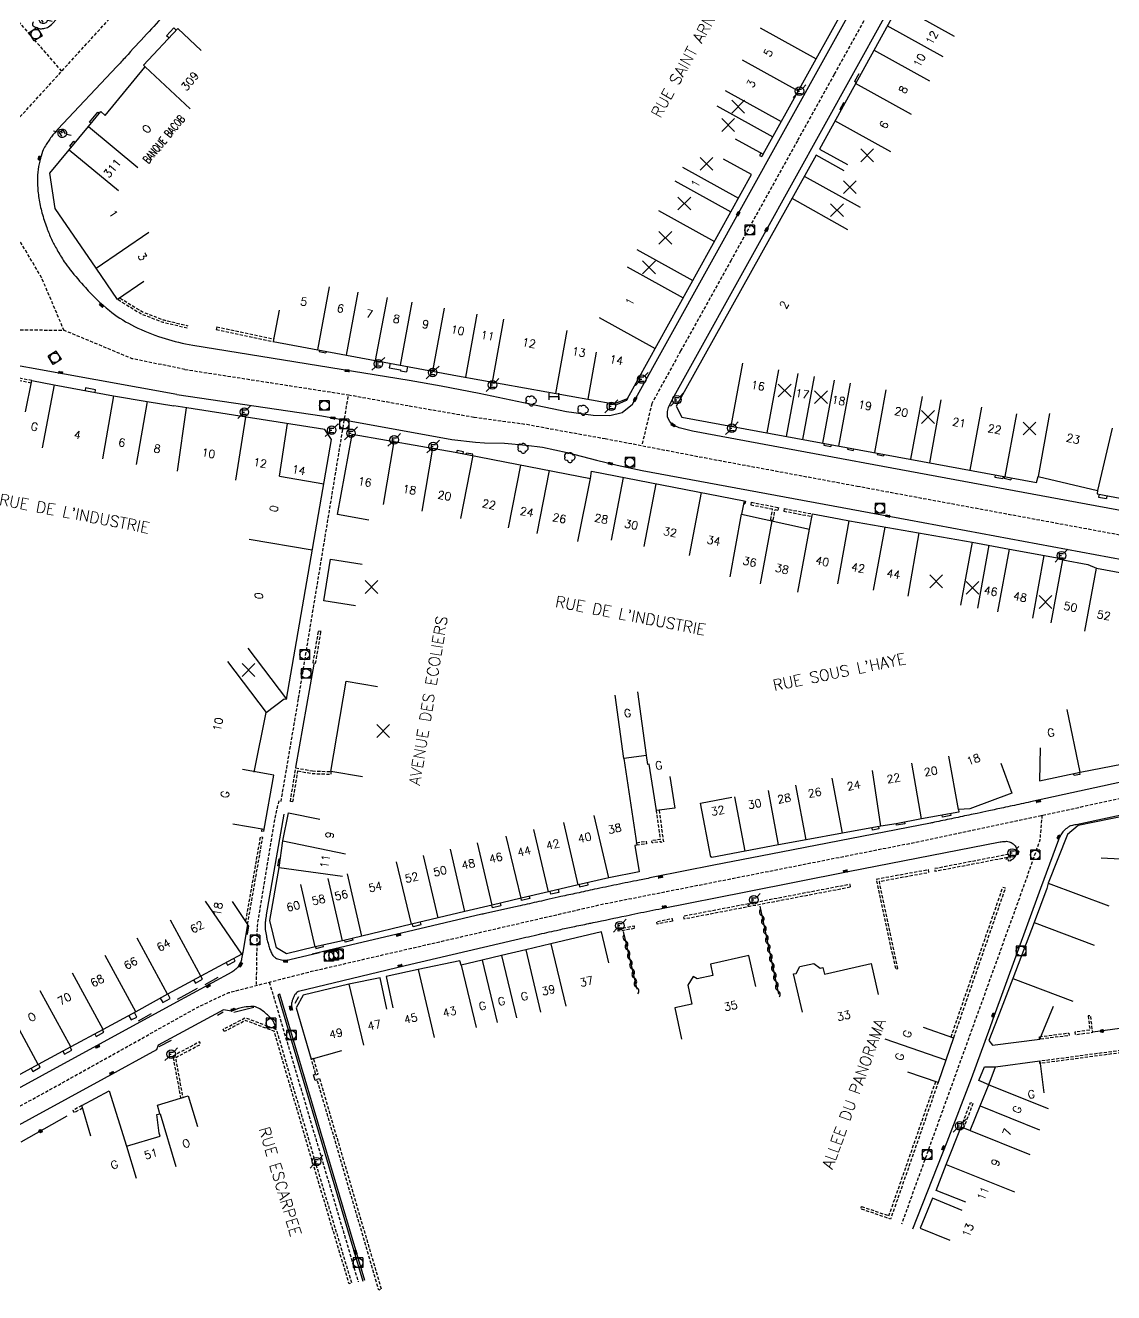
# Model space of a CAD drawing. Header units: millimetres. Extents: x 139000 to 140001, y 128999 to 130000.
# Drawn here: x 139713.3 to 139883.3, y 129508.3 to 129706.3 of the extents above; entities that cross this region are included whole.
import ezdxf
from ezdxf.enums import TextEntityAlignment as Align

# ---------------------------------------------------------------- set-up
doc = ezdxf.new("R2010")
doc.units = ezdxf.units.MM
doc.linetypes.add('DASHED', pattern=[0.75, 0.5, -0.25])
doc.layers.get('0').update_dxf_attribs({"linetype": 'CONTINUOUS'})
for name, color, linetype in [('W0001', 6, 'DASHED'), ('W0008', 7, 'CONTINUOUS'), ('W0100', 7, 'CONTINUOUS'), ('W0105', 7, 'CONTINUOUS'), ('W0112', 1, 'DASHED'), ('W0300', 7, 'CONTINUOUS'), ('W0310', 3, 'CONTINUOUS'), ('W0322', 7, 'CONTINUOUS'), ('W0400', 7, 'CONTINUOUS'), ('W0420', 7, 'CONTINUOUS'), ('W0471', 7, 'CONTINUOUS'), ('W0984', 7, 'CONTINUOUS'), ('W0989', 7, 'CONTINUOUS'), ('W0991', 7, 'CONTINUOUS'), ('W1102', 7, 'CONTINUOUS'), ('W1474', 7, 'CONTINUOUS')]:
    doc.layers.add(name, color=color, linetype=linetype)
doc.styles.get("Standard").update_dxf_attribs({"font": 'romans.shx', "width": 0.85})

# ---------------------------------------------------------------- blocks, each defined once
blk = doc.blocks.new('T400')
for p, q in [((-0.15, 0.3), (0.15, 0.3)), ((-0.15, -0.25), (-0.15, 0.3)), ((-0.15, 0.15), (0.15, 0.15)), ((-0.15, 0), (0.15, 0)), ((0.15, 0.3), (0.15, -0.25)), ((-0.15, -0.15), (0.15, -0.15)), ((-0.15, -0.25), (-0.15, -0.3)), ((-0.15, -0.3), (0.15, -0.3)), ((0.15, -0.3), (0.15, -0.25))]:
    blk.add_line(p, q)
blk = doc.blocks.new('T420')
for p, q in [((0.75, 0.75), (-0.75, 0.75)), ((-0.75, 0.75), (-0.75, -0.75)), ((0.75, 0.75), (0.75, -0.75)), ((0.75, -0.75), (-0.75, -0.75))]:
    blk.add_line(p, q)
blk.add_ellipse((0, 0), major_axis=(-0.53, 0.53), ratio=1, start_param=3.926991, end_param=10.210176)
blk = doc.blocks.new('T471')
for p, q in [((-0.333334, 0.333334), (-0.333334, -0.333334)), ((-0.333334, 0.333334), (0.333334, 0.333334)), ((-0.333334, 0), (0, 0)), ((0.500001, 0.500001), (1.000002, 1.000002)), ((-0.500001, -0.500001), (-1.000002, -1.000002)), ((-0.333334, -0.333334), (0.333334, -0.333334))]:
    blk.add_line(p, q)
blk.add_ellipse((0, 0), major_axis=(0.471405, 0.471405), ratio=1, start_param=5.4977871438, end_param=11.780972451)
blk = doc.blocks.new('t322o')
at = {"color": 0, "linetype": 'Continuous'}
for radius in [0.25, 0.15]:
    blk.add_circle((0, 0), radius, dxfattribs=at)
blk = doc.blocks.new('t310o')
at = {"color": 0, "linetype": 'Continuous'}
for centre, start, end in [((-0.5, 0.38), 216.8699, 323.1304), ((0.5, -0.37), 36.8699, 143.1303)]:
    blk.add_arc(centre, 0.625, start, end, dxfattribs=at)
blk = doc.blocks.new('T300')
for p, q in [((-0.8, 0.51), (-0.86, 0.34)), ((-0.86, 0.34), (-0.86, 0.17)), ((-0.86, 0.17), (-0.74, 0.06)), ((-0.69, 0.63), (-0.8, 0.51)), ((-0.8, -0.06), (-0.74, 0.06)), ((-0.74, 0.06), (-0.69, 0.11)), ((-0.57, 0.69), (-0.69, 0.63)), ((-0.46, 0.69), (-0.57, 0.69)), ((-0.29, 0.63), (-0.46, 0.69)), ((-0.29, 0.63), (-0.17, 0.74)), ((-0.23, 0.57), (-0.29, 0.63)), ((-0.17, 0.74), (-0.06, 0.8)), ((-0.06, 0.8), (0.06, 0.8)), ((0.06, 0.8), (0.23, 0.74)), ((0.23, 0.74), (0.34, 0.63)), ((0.34, 0.63), (0.4, 0.51)), ((0.46, 0.46), (0.34, 0.46)), ((0.4, 0.51), (0.4, 0.46)), ((0.57, 0.4), (0.46, 0.46)), ((0.57, 0.4), (0.69, 0.29)), ((0.69, 0.29), (0.74, 0.17)), ((0.74, 0.06), (0.69, -0.17)), ((0.74, 0.17), (0.74, 0.06)), ((-0.8, -0.17), (-0.8, -0.06)), ((-0.8, -0.23), (-0.8, -0.17)), ((-0.74, -0.34), (-0.8, -0.23)), ((-0.69, -0.4), (-0.74, -0.34)), ((-0.51, -0.46), (-0.69, -0.4)), ((-0.4, -0.46), (-0.51, -0.46)), ((-0.4, -0.46), (-0.34, -0.46)), ((-0.34, -0.46), (-0.34, -0.4)), ((-0.34, -0.51), (-0.34, -0.46)), ((-0.29, -0.63), (-0.34, -0.51)), ((-0.17, -0.74), (-0.29, -0.63)), ((-0.06, -0.8), (-0.17, -0.74)), ((0.06, -0.8), (-0.06, -0.8)), ((0.17, -0.74), (0.06, -0.8)), ((0.23, -0.69), (0.17, -0.74)), ((0.29, -0.46), (0.23, -0.46)), ((0.29, -0.63), (0.23, -0.69)), ((0.46, -0.4), (0.29, -0.46)), ((0.34, -0.51), (0.29, -0.63)), ((0.34, -0.51), (0.34, -0.46)), ((0.57, -0.34), (0.46, -0.4)), ((0.63, -0.29), (0.57, -0.34)), ((0.69, -0.17), (0.63, -0.29))]:
    blk.add_line(p, q)
blk = doc.blocks.new('T1474')
at = {"color": 0, "linetype": 'Continuous', "flags": 128}
for points in [[(-0.75, -0.5), (-0.75, 0.5)], [(-0.75, 0), (0.75, 0)], [(0.75, 0), (0.75, -0.5), (0.75, 0.5)]]:
    blk.add_lwpolyline(points, dxfattribs=at)
blk = doc.blocks.new('t991o')
at = {"color": 0, "linetype": 'Continuous'}
for p, q in [((-1, 1), (1, -1)), ((-1, -1), (1, 1))]:
    blk.add_line(p, q, dxfattribs=at)

msp = doc.modelspace()

# ---------------------------------------------------------------- linework, layer by layer
at = {"layer": 'W0001', "flags": 128}
for points in [[(139719.02, 129699.11), (139712.2, 129706.95), (139700.48, 129721.68), (139683.46, 129742.95), (139672.68, 129756.19), (139663.16, 129768), (139653.34, 129780.02), (139649.39, 129783.97), (139645.67, 129788.93), (139626.26, 129813.37), (139609.37, 129834.54), (139586.33, 129863.73), (139560.42, 129896.26), (139542.82, 129918.2), (139536.55, 129924.12), (139532.57, 129927.69), (139526.74, 129931.95), (139501.96, 129947.25), (139489.61, 129955), (139483.12, 129959.08), (139478.47, 129961.81), (139474.47, 129963.6), (139466.39, 129967.49), (139461.26, 129969.94), (139457.44, 129971.02), (139450.77, 129971.92), (139444.99, 129971.8), (139439.31, 129969.28), (139433.36, 129964.14), (139425.95, 129957.79), (139417.94, 129951.12)], [(139641.95, 129624.74), (139692.17, 129670.22), (139711.09, 129690.4), (139731.43, 129712.74)], [(139683.52, 129662.3), (139707.91, 129658.78), (139719.36, 129658.62), (139715.86, 129666.88), (139710.46, 129675.94), (139703.58, 129682.39)], [(139738.25, 129652.51), (139730.02, 129654.17), (139719.36, 129658.62)], [(139484.73, 129377.1), (139488.75, 129379.36), (139492.95, 129382.35), (139501.53, 129389.37), (139524.78, 129408.79), (139562.49, 129440.4), (139592.09, 129465.15), (139599.87, 129471.65), (139607.76, 129478.16), (139614.62, 129483.25), (139625.18, 129489.66), (139641.22, 129498.49), (139686.94, 129523.47), (139718.59, 129540.76), (139731.96, 129548.24), (139740.37, 129552.94), (139745.12, 129555.15), (139758.01, 129558.47), (139803.4, 129568.95), (139852.93, 129578.75), (139912.32, 129591.47), (139924.93, 129594.21), (139955.6, 129600.91), (139960.47, 129602.99), (139966.16, 129611.1)], [(139752.9, 129585.1), (139752.19, 129581.83), (139749.52, 129565.57), (139749.38, 129556.25)], [(139872.12, 129582.86), (139871.78, 129578.95), (139869.14, 129571.46), (139850.19, 129518.99)], [(139751.43, 129556.78), (139765.32, 129509.97)]]:
    msp.add_lwpolyline(points, dxfattribs=at)
at = {"layer": 'W0001'}
for points in [[(139925.61, 129826.4), (139919.66, 129822.31), (139917.63, 129820.66), (139913.17, 129818.72), (139910.11, 129814.79), (139903.13, 129813.51), (139868.95, 129751.62), (139863.43, 129741.61), (139848.99, 129715.48), (139839.64, 129698.58), (139833.91, 129688.24), (139823.56, 129669.57), (139815.68, 129655.39), (139811.18, 129647.18), (139809.62, 129640.6)], [(139738.25, 129652.51), (139763.8, 129648.54), (139773.3, 129646.82), (139783.42, 129645.05), (139791.64, 129643.93), (139796.8, 129642.97), (139803.87, 129641.71), (139819.4, 129638.72), (139843.26, 129634.28), (139871.98, 129628.95), (139892.63, 129625.12), (139932.53, 129617.74)], [(139753.27, 129585), (139756.02, 129601.16), (139763.8, 129648.54)]]:
    msp.add_lwpolyline(points, dxfattribs=at)
at = {"layer": 'W0008'}
for points in [[(139739.48, 129656.29), (139773.3, 129650.85), (139778.3, 129649.93), (139784.23, 129648.82), (139792.11, 129647.14), (139797.85, 129645.93), (139802.04, 129645.36), (139804.62, 129645.31), (139806.57, 129645.8), (139808.15, 129647.08), (139831.8, 129689.67), (139862.27, 129744.57), (139862.29, 129744.59), (139862.65, 129746.25), (139862.21, 129747.67), (139861.47, 129748.58), (139857.59, 129750.78), (139856.53, 129751.94), (139856.25, 129752.86), (139856.8, 129754.36), (139875.71, 129788.44), (139895.6, 129824.23)], [(139935.08, 129621.09), (139916.47, 129624.52), (139876.23, 129631.96), (139832.35, 129640.1), (139817.51, 129642.87), (139815.47, 129643.38), (139814.76, 129643.68), (139814.33, 129643.93), (139814.01, 129644.36), (139813.65, 129645.04), (139813.62, 129645.92), (139813.8, 129646.55), (139814.41, 129647.85), (139828.53, 129673.27), (139847.45, 129707.45)], [(139736.98, 129648.59), (139759.64, 129645.25), (139779.97, 129641.58), (139783.64, 129641.15), (139785.04, 129641.06), (139788.15, 129640.97), (139791.58, 129640.68), (139794.1, 129640.35), (139797.95, 129639.55), (139802.56, 129638.35), (139805.76, 129637.55), (139809.68, 129636.74), (139851.32, 129628.99), (139891.62, 129621.51), (139929.98, 129614.4)], [(139758.39, 129606.46), (139755.55, 129590.31)]]:
    msp.add_lwpolyline(points, dxfattribs=at)
at = {"layer": 'W0008', "flags": 128}
for points in [[(139735.59, 129708.5, -0.000016), (139732.65, 129705.3, 0.000116), (139732.24, 129704.86, 0.001827), (139728.96, 129701.27, -0.004558), (139727.63, 129699.83), (139718.41, 129690.02, 0.026653), (139717.41, 129688.83, 0.024833), (139716.47, 129687.45, 0.048762), (139716.03, 129686.56, 0.0302), (139715.57, 129685.02, 0.034946), (139715.29, 129683.34, 0.031726), (139715.23, 129681.47, 0.030064), (139715.44, 129679.25, 0.028879), (139715.93, 129676.98, 0.019286), (139716.67, 129674.66, 0.023602), (139717.43, 129672.83, 0.018671), (139718.29, 129671.18, 0.016116), (139719.41, 129669.34, 0.025799), (139720.35, 129668.05, 0.011361), (139722.71, 129665.28, 0.040646), (139726.45, 129661.72, 0.051103), (139729.89, 129659.47, 0.034652), (139734.12, 129657.66, 0.036447), (139738.34, 129656.52), (139739.48, 129656.29)], [(139714.6, 129706.8, 0.06729), (139714.52, 129706.68, 0.077884), (139714.47, 129706.56, 0.066413), (139714.46, 129706.35, 0.136394), (139714.5, 129706.25, 0.077358), (139714.57, 129706.17, 0.029306), (139714.8, 129706.02, 0.037278), (139715.15, 129705.86, 0.037919), (139715.51, 129705.75, 0.086829), (139715.83, 129705.73, 0.036657), (139716.58, 129705.88, 0.069884), (139716.96, 129706.04), (139717.41, 129706.39), (139719.31, 129708.37, -0.000071), (139721.61, 129710.87, -0.000071), (139723.91, 129713.38, -0.000088), (139726.77, 129716.48, -0.000088)], [(139736.98, 129648.59), (139718.28, 129651.96), (139699.81, 129655.28, 0.010406), (139698.05, 129655.56, 0.00917), (139696.05, 129655.8, 0.028352), (139694.65, 129655.86, 0.015311), (139692.06, 129655.75, 0.015307), (139690.08, 129655.54, 0.017157), (139688.33, 129655.24, 0.022677), (139686.82, 129654.85, 0.022528), (139685.34, 129654.33, 0.02637), (139684.92, 129654.13, 0.004599), (139682.55, 129652.84, 0.04142), (139680.65, 129651.56, 0.02924), (139678.24, 129649.39)], [(139886.85, 129588.53), (139870.34, 129584.94, -0.001793), (139868.87, 129584.62, 0.000955), (139866.1, 129584.03, 0.000888), (139863.81, 129583.54, -0.001125), (139862, 129583.15, -0.000797), (139860.72, 129582.88, -0.000376), (139858.01, 129582.31, -0.000568), (139855.31, 129581.75, -0.002614), (139854.72, 129581.63), (139829.78, 129576.77), (139820.86, 129575.06), (139811.4, 129573.16, 0.000689), (139809.23, 129572.72, 0.000422), (139805.68, 129572, 0.001532), (139802.22, 129571.28, 0.001927), (139799.47, 129570.68, 0.000373), (139796.99, 129570.14, 0.000506), (139795.17, 129569.74, 0.00004), (139793.51, 129569.36, 0.000023), (139790.6, 129568.71, 0.000146), (139784.94, 129567.45, 0.00271), (139784.64, 129567.38), (139771.21, 129564.21), (139758.12, 129561.13)], [(139902.4, 129586.74), (139877.44, 129581.35, 0.058104), (139876.68, 129581.22, 0.088354), (139876.22, 129580.99, 0.028649), (139875.53, 129580.42, 0.064872), (139875.28, 129580.12, 0.018581), (139874.88, 129579.42, 0.03335), (139874.69, 129579.01), (139871.87, 129571.41), (139864.41, 129550.84), (139863.96, 129549.65), (139861.04, 129541.7), (139857.25, 129531.79), (139851.91, 129518.21)], [(139753.73, 129583.01), (139750.97, 129567.31, 0.017496), (139750.83, 129566.33, 0.022004), (139750.78, 129565.54, 0.034652), (139750.81, 129564.98, 0.018488), (139750.98, 129563.94, 0.011884), (139751.11, 129563.34, 0.007601), (139751.36, 129562.4, 0.029176), (139751.6, 129561.72, 0.030302), (139751.9, 129561.09, 0.105777), (139752.28, 129560.66, 0.088385), (139752.9, 129560.35, 0.06359), (139753.8, 129560.21, 0.067054), (139754.66, 129560.3), (139759.3, 129561.42)], [(139812.67, 129568.29), (139825.89, 129570.91), (139841.85, 129574.04), (139865.58, 129578.68, -0.023919), (139865.94, 129578.74, -0.013628), (139866.59, 129578.78, -0.101925), (139867.01, 129578.72, -0.062865), (139867.61, 129578.4, -0.113828), (139868.03, 129577.93, -0.11628), (139868.2, 129577.33, -0.077745), (139868.15, 129576.89, -0.063051), (139867.94, 129576.4, -0.086883), (139867.67, 129576.08, -0.073064), (139867.24, 129575.81)], [(139755.99, 129555.36), (139772.68, 129559.37), (139789.79, 129563.4, -0.002792), (139790.23, 129563.5, 0.000359), (139793.64, 129564.27, 0.000311), (139796.69, 129564.96, -0.000846), (139797.81, 129565.21, -0.005687), (139798.83, 129565.43, 0.002302), (139801.33, 129565.94, 0.000348), (139802.01, 129566.08, -0.000046), (139807.16, 129567.16, -0.001301), (139808.99, 129567.54, -0.000639), (139812.73, 129568.3)], [(139747.31, 129561.45), (139747.11, 129560.4, -0.052732), (139746.92, 129559.79, -0.056544), (139746.63, 129559.27, -0.061502), (139746.2, 129558.8, -0.04988), (139745.56, 129558.36), (139736.37, 129553.35), (139725.04, 129547.14), (139679.69, 129522.38), (139649.61, 129505.96)], [(139756, 129555.38, 0.049821), (139755.52, 129554.92, 0.069136), (139755.26, 129554.51, 0.026225), (139755.06, 129554.02, 0.027144), (139754.92, 129553.52, 0.081398), (139754.89, 129553.05, 0.056748), (139755.04, 129552.38)], [(139752.52, 129549.4, 0.045086), (139752.22, 129550.35, 0.077565), (139751.92, 129550.85, 0.023498), (139751.16, 129551.66, 0.031265), (139750.53, 129552.2, 0.03171), (139749.73, 129552.73, 0.059047), (139749.26, 129552.93, 0.0804), (139748.88, 129552.98, 0.021878), (139747.49, 129552.87, 0.048329), (139746.6, 129552.67), (139745.53, 129552.23), (139744.27, 129552.48), (139734.08, 129546.95), (139733.81, 129546.22), (139725.63, 129541.74), (139680.63, 129517.15), (139649.58, 129500.2)]]:
    msp.add_lwpolyline(points, format="xyb", dxfattribs=at)
for points in [[(139735.76, 129704.29), (139735.4, 129704.63), (139736.52, 129705.87), (139736.91, 129705.51)], [(139723.59, 129690.95), (139723.36, 129691.14), (139724.66, 129692.71), (139724.89, 129692.52)], [(139720.49, 129687.18), (139720.27, 129687.37), (139720.91, 129688.16), (139721.14, 129687.97)], [(139724.21, 129648.92), (139724.29, 129649.32), (139722.75, 129649.62), (139722.67, 129649.2)], [(139877.97, 129589.55), (139878.04, 129589.23), (139877.14, 129589.04), (139877.07, 129589.36)], [(139850.63, 129581.78), (139850.68, 129581.52), (139849.42, 129581.28), (139849.37, 129581.53)], [(139857.83, 129583.11), (139857.89, 129582.8), (139856.59, 129582.57), (139856.53, 129582.88)], [(139846.59, 129581.09), (139846.65, 129580.73), (139845.65, 129580.53), (139845.58, 129580.91)], [(139752.98, 129574.91), (139752.79, 129574.93), (139752.96, 129576.06), (139753.14, 129576.03)], [(139799.81, 129572.01), (139799.89, 129571.66), (139801.25, 129571.98), (139801.17, 129572.32)], [(139792.03, 129570.19), (139792.11, 129569.85), (139790.83, 129569.55), (139790.76, 129569.88)], [(139796.55, 129571.25), (139796.65, 129570.79), (139795.4, 129570.51), (139795.3, 129570.96)], [(139787.49, 129569.1), (139787.59, 129568.7), (139786.28, 129568.41), (139786.19, 129568.8)], [(139775.01, 129566.17), (139775.12, 129565.74), (139773.88, 129565.44), (139773.78, 129565.87)], [(139747.79, 129564.33), (139748.03, 129564.3), (139748.26, 129565.6), (139748.01, 129565.64)], [(139758.66, 129562.29), (139758.71, 129562.04), (139759.88, 129562.33), (139759.83, 129562.56)], [(139764.39, 129563.61), (139764.46, 129563.32), (139763.3, 129563.05), (139763.23, 129563.34)], [(139744.7, 129559.83), (139744.9, 129559.45), (139746.08, 129560.07), (139745.87, 129560.45)], [(139739.62, 129557.12), (139739.89, 129556.63), (139740.99, 129557.22), (139740.72, 129557.71)], [(139734.41, 129554.29), (139734.8, 129553.61), (139735.97, 129554.25), (139735.59, 129554.96)], [(139766.35, 129510.17), (139753.08, 129554.92), (139752.76, 129554.82), (139766.03, 129510.07)], [(139755.45, 129553.52), (139756.04, 129554.53)], [(139729.49, 129551.54), (139729.84, 129550.9), (139730.74, 129551.33), (139730.37, 129552.02)], [(139724.19, 129548.68), (139724.4, 129548.29), (139725.61, 129548.94), (139725.4, 129549.32)], [(139719.18, 129546), (139719.44, 129545.52), (139720.6, 129546.17), (139720.35, 129546.63)], [(139714.23, 129543.31), (139714.5, 129542.83), (139715.65, 129543.49), (139715.4, 129543.95)], [(139758.93, 129541.49), (139758.6, 129541.4), (139758.34, 129542.32), (139758.64, 129542.41)], [(139863.82, 129540.76), (139862.27, 129541.41), (139863.12, 129543.55), (139864.88, 129543.56)]]:
    msp.add_lwpolyline(points, dxfattribs=at)
at = {"layer": 'W0100'}
for points in [[(139919.05, 129804.54), (139914.66, 129806.94), (139876.99, 129738.16), (139869.39, 129742.44), (139867.64, 129741.92), (139837.35, 129686.92), (139841.73, 129684.51)], [(139824.18, 129688.54), (139828.55, 129686.11), (139853.35, 129730.78), (139848.98, 129733.2)], [(139752.96, 129661.78), (139752.05, 129656.87), (139780.85, 129651.5), (139805.25, 129647.13), (139807.4, 129647.98), (139826.77, 129682.94), (139822.4, 129685.36)], [(139841.23, 129683.53), (139836.87, 129685.97), (139815, 129646.77), (139815.87, 129645.03), (139871.24, 129634.85), (139871.51, 129635.76), (139880.78, 129633.59), (139880.74, 129633.09), (139905.24, 129628.44), (139906.17, 129633.35)], [(139760.1, 129643.1), (139760.1, 129643.14), (139738.54, 129646.5), (139736.5, 129646.8)], [(139749.06, 129589.6), (139750.93, 129598.89), (139753.75, 129601.03), (139754.12, 129601.01), (139761.13, 129641.57), (139760.1, 129643.1)], [(139766.99, 129628.93), (139762.08, 129629.83), (139764.36, 129642.32), (139764.39, 129642.37), (139780.45, 129639.59), (139801.58, 129635.44), (139801.77, 129636.6), (139825.61, 129631.97), (139825.21, 129629.91), (139835.79, 129627.56), (139836.27, 129629.93), (139836.26, 129629.93), (139840.45, 129629.14), (139842.04, 129628.84), (139861.23, 129625.52), (139867.07, 129624.45), (139875.39, 129622.93), (139875.36, 129622.78), (139879.28, 129622.01), (139880.62, 129621.43), (139903.7, 129617.16)], [(139764.9, 129615.58), (139759.96, 129616.36), (139760.98, 129622.84), (139765.92, 129622.07)], [(139765.97, 129588.84), (139761.04, 129589.67), (139763.42, 129603.82), (139768.35, 129602.99)]]:
    msp.add_lwpolyline(points, dxfattribs=at)
at = {"layer": 'W0100', "flags": 128}
for points in [[(139731.86, 129666.25), (139727.75, 129663.41), (139724.38, 129668.3), (139718.01, 129677.65), (139717.16, 129683.15), (139720.18, 129686.8), (139723.17, 129690.44), (139725.14, 129692.82), (139725.82, 129692.19), (139731.98, 129699.71), (139732.04, 129699.78), (139731.77, 129700.02), (139737.14, 129705.76), (139740.79, 129702.34)], [(139713.38, 129645.86), (139714.35, 129650.76), (139717.81, 129650.09), (139727.09, 129648.39), (139732.37, 129647.52), (139736.5, 129646.8)], [(139871.83, 129593.37), (139871.73, 129588.25), (139878.11, 129589.58), (139894.49, 129592.78), (139894.9, 129592.86), (139895.05, 129592.08), (139900.67, 129593.22), (139905.23, 129594.17), (139905.04, 129595.06), (139905.41, 129595.14), (139915.11, 129597.27), (139919.67, 129598.36), (139922.98, 129599.08), (139923.05, 129597.5), (139929.57, 129598.89), (139928.52, 129603.78)], [(139813.98, 129588.9), (139814.77, 129583.96), (139811.92, 129583.57), (139810.77, 129590.83), (139810.55, 129590.8), (139810.35, 129592.18), (139806.81, 129591.7), (139808.85, 129578.17), (139808.55, 129578.12), (139809.2, 129574), (139804.45, 129573.08), (139799.68, 129571.98), (139795.03, 129570.9), (139790.76, 129569.88), (139786.22, 129568.8), (139781.99, 129567.82), (139777.82, 129566.84), (139773.66, 129565.84), (139765.91, 129563.96), (139762.85, 129563.25), (139758.61, 129562.28), (139754.12, 129561.19), (139752.56, 129562.16), (139751.53, 129566.42), (139752.95, 129574.71), (139753.53, 129578.86), (139754.43, 129583.23), (139759.33, 129582.22)], [(139745.73, 129581.53), (139750.65, 129580.66), (139752.16, 129589.11), (139747.23, 129589.99)], [(139865.67, 129590.99), (139867.41, 129586.3), (139860.84, 129583.87), (139859.06, 129583.75), (139859.12, 129583.34), (139853.29, 129582.31), (139849.37, 129581.53), (139846.97, 129581.16), (139840.98, 129580.08), (139835.28, 129579), (139830.98, 129578.21), (139820.57, 129576.25), (139820.56, 129576.34), (139820.41, 129576.32), (139818.79, 129584.72), (139823.7, 129585.67)], [(139881.39, 129576.21), (139886.39, 129575.92), (139886.48, 129577.64), (139885.41, 129582.83), (139877.78, 129581.27), (139876.1, 129579.83), (139873.08, 129572.22), (139872.88, 129571.41), (139870.91, 129566.12), (139867.56, 129557.34), (139866.55, 129554.66), (139865.22, 129551.24), (139863.81, 129547.65), (139864.4, 129546.95), (139871.76, 129547.86), (139873.94, 129553.04)], [(139745.62, 129569.36), (139748.04, 129565.81), (139747.31, 129561.45), (139747.14, 129561.13), (139740.76, 129557.73), (139735.53, 129554.92), (139730.58, 129552.13), (139725.49, 129549.37), (139720.41, 129546.66), (139715.35, 129543.92), (139710.3, 129541.17)], [(139804.48, 129559.78), (139803.32, 129564.64), (139795.42, 129562.76), (139791.5, 129561.83), (139787.72, 129560.93), (139784.69, 129560.2), (139781.42, 129559.42), (139781.22, 129560.12), (139774.66, 129558.74), (139769.67, 129557.67), (139770.72, 129552.78)], [(139827.44, 129556.09), (139826.34, 129560.96), (139820.34, 129559.61), (139820.72, 129557.82), (139818.24, 129557.29), (139817.63, 129557.66), (139816.79, 129556.33), (139817.44, 129553.33), (139814.77, 129552.75), (139815.83, 129547.87)], [(139834.7, 129552.1), (139833.32, 129558.06), (139833.71, 129558.13), (139833.71, 129558.13), (139834.31, 129559.22), (139834.31, 129559.22), (139836.49, 129559.69), (139837.5, 129558.98), (139837.5, 129558.98), (139837.88, 129559.09), (139838.13, 129558.02), (139839.3, 129558.29), (139845.43, 129559.71), (139846.56, 129554.84)], [(139769.78, 129552.56), (139768.77, 129557.45), (139763.87, 129556.44), (139756.7, 129554.74), (139755.63, 129552.79), (139757.96, 129544.74), (139762.76, 129546.12)], [(139853.57, 129549.72), (139858.3, 129548.09), (139857.09, 129544.6), (139855.9, 129541.11), (139851.17, 129542.74)], [(139860.25, 129522.43), (139855.59, 129524.23), (139857.16, 129528.31), (139859.49, 129534.15), (139860.93, 129533.6), (139862.47, 129537.43), (139863.87, 129540.89), (139864.88, 129543.56), (139871.76, 129544.47), (139872.41, 129539.51)], [(139723.57, 129532.71), (139722.13, 129537.5), (139726.42, 129539.82), (139729.13, 129531.13), (139734.37, 129532.71), (139734.37, 129532.71), (139734.23, 129533.19), (139733.88, 129536.08), (139734.37, 129536.23)], [(139734.36, 129536.23), (139733.96, 129537.57), (139738.76, 129539.01), (139740.2, 129534.22)], [(139859.65, 129521.12), (139855.02, 129523.01), (139853.12, 129518.35), (139857.75, 129516.47)]]:
    msp.add_lwpolyline(points, dxfattribs=at)
at = {"layer": 'W0105'}
for p, q in [((139843.09, 129697.35), (139842.82, 129697.5)), ((139840.7, 129693), (139840.53, 129693.09)), ((139841.27, 129694.04), (139841.1, 129694.13)), ((139759.27, 129655.52), (139759.22, 129655.29)), ((139760.33, 129655.32), (139760.29, 129655.1)), ((139770.31, 129653.47), (139770.18, 129652.77)), ((139773.03, 129652.96), (139772.88, 129652.13)), ((139805.25, 129647.13), (139805.65, 129646.98)), ((139838.12, 129640.94), (139838.06, 129640.65)), ((139780.76, 129639.54), (139780.8, 129639.82)), ((139781.73, 129639.37), (139781.77, 129639.64)), ((139782.22, 129639.25), (139782.25, 129639.43)), ((139783.19, 129639.06), (139783.23, 129639.27)), ((139839.17, 129640.75), (139839.12, 129640.45)), ((139841.8, 129640.26), (139841.76, 129640.04)), ((139842.66, 129640.11), (139842.61, 129639.86)), ((139846.41, 129639.42), (139846.37, 129639.19)), ((139847.39, 129639.24), (139847.35, 129639.01)), ((139864.81, 129636.04), (139864.75, 129635.68)), ((139866.08, 129635.8), (139866.01, 129635.46)), ((139866.25, 129635.77), (139866.2, 129635.5)), ((139867.33, 129635.57), (139867.28, 129635.28)), ((139881.06, 129633.03), (139880.97, 129632.55)), ((139882.27, 129632.8), (139882.19, 129632.35))]:
    msp.add_line(p, q, dxfattribs=at)
for points in [[(139843.5, 129698.69), (139842.82, 129697.5)], [(139841.1, 129694.13), (139840.53, 129693.09)], [(139759.22, 129655.29), (139760.29, 129655.1)], [(139770.18, 129652.77), (139771.92, 129652.42), (139771.92, 129652.3), (139772.88, 129652.13)], [(139807.4, 129647.98), (139807.18, 129647.66), (139805.65, 129646.98)], [(139781.77, 129639.64), (139780.8, 129639.82)], [(139783.23, 129639.27), (139782.25, 129639.43)], [(139838.06, 129640.65), (139839.12, 129640.45)], [(139841.76, 129640.04), (139842.61, 129639.86)], [(139846.37, 129639.19), (139847.35, 129639.01)], [(139864.75, 129635.68), (139866.01, 129635.46)], [(139866.2, 129635.51), (139866.2, 129635.5), (139867.28, 129635.28)], [(139880.97, 129632.55), (139882.19, 129632.35)]]:
    msp.add_lwpolyline(points, dxfattribs=at)
at = {"layer": 'W0112'}
for p, q in [((139828.01, 129685.95), (139828.36, 129685.76)), ((139743.24, 129659.15), (139743.16, 129658.76)), ((139825.8, 129631.91), (139825.69, 129631.53)), ((139826.71, 129631.75), (139826.63, 129631.35)), ((139826.63, 129631.35), (139830.04, 129630.7)), ((139829.76, 129629.02), (139830.04, 129630.7)), ((139830.16, 129628.96), (139830.43, 129630.63)), ((139830.43, 129630.63), (139830.88, 129630.54)), ((139830.95, 129630.94), (139830.88, 129630.54)), ((139831.86, 129630.76), (139831.79, 129630.37)), ((139829.76, 129629.02), (139830.16, 129628.96)), ((139759.14, 129611.68), (139759.53, 129611.61)), ((139758.66, 129606.56), (139758.27, 129606.63)), ((139761.04, 129589.67), (139761.03, 129589.27)), ((139755.12, 129584.95), (139754.73, 129585.01))]:
    msp.add_line(p, q, dxfattribs=at)
for points in [[(139828.2, 129686.3), (139828.01, 129685.95)], [(139828.55, 129686.11), (139828.36, 129685.76)], [(139743.16, 129658.76), (139752.05, 129656.87)], [(139743.24, 129659.15), (139752.13, 129657.26)], [(139825.5, 129631.58), (139825.69, 129631.53)], [(139825.61, 129631.97), (139825.8, 129631.91)], [(139826.71, 129631.75), (139830.95, 129630.94)], [(139831.79, 129630.37), (139836.18, 129629.54)], [(139831.86, 129630.76), (139836.26, 129629.93)], [(139758.27, 129606.63), (139759.14, 129611.68)], [(139758.66, 129606.56), (139759.53, 129611.61)], [(139754.73, 129585.01), (139755.57, 129590.26), (139758.16, 129589.77), (139761.04, 129589.67)], [(139755.12, 129584.95), (139755.9, 129589.79), (139758.11, 129589.37), (139761.03, 129589.27)]]:
    msp.add_lwpolyline(points, dxfattribs=at)
at = {"layer": 'W0112', "flags": 128}
for points in [[(139738.62, 129658.95), (139734.85, 129659.84), (139734.71, 129659.88), (139731.38, 129661.17), (139727.75, 129663.41)], [(139728.11, 129663.66), (139731.56, 129661.53), (139734.84, 129660.26), (139734.95, 129660.23), (139738.71, 129659.34)], [(139714.27, 129650.37), (139711.04, 129650.98)], [(139714.35, 129650.76), (139711.09, 129651.38)], [(139812.31, 129583.63), (139812.99, 129578.66), (139812.59, 129578.61), (139812.58, 129578.73), (139811.22, 129578.52), (139811.16, 129578.91), (139812.52, 129579.12), (139811.92, 129583.57)], [(139750.26, 129580.73), (139750.26, 129580.73), (139750.2, 129580.39), (139750.6, 129580.33), (139750.65, 129580.66)], [(139748.04, 129565.81), (139748.04, 129565.81), (139750.41, 129579.4), (139750.02, 129579.47), (139747.72, 129566.29)], [(139859.49, 129534.15), (139860.97, 129537.97), (139861.34, 129537.83), (139859.87, 129534)]]:
    msp.add_lwpolyline(points, dxfattribs=at)
for points in [[(139808.79, 129578.57), (139810.29, 129578.79), (139810.34, 129578.39), (139808.85, 129578.17)], [(139866.85, 129575.73), (139867.24, 129575.81), (139867.05, 129576.77), (139855.33, 129574.5), (139855.4, 129574.11), (139866.74, 129576.3)], [(139849.63, 129558.89), (139846.72, 129572.52), (139854.47, 129573.94), (139854.4, 129574.33), (139846.24, 129572.84), (139849.24, 129558.81)], [(139842.21, 129571.66), (139842.14, 129572.05), (139816.11, 129567.06), (139816.18, 129566.67)], [(139857.92, 129548.22), (139866.02, 129571.64), (139866.4, 129571.51), (139858.3, 129548.09)], [(139814.42, 129566.32), (139812, 129565.86), (139811.92, 129566.25), (139814.35, 129566.72)], [(139808.47, 129565.17), (139805.95, 129564.72), (139805.88, 129565.12), (139808.4, 129565.56)], [(139744.41, 129549.06), (139744.22, 129549.41), (139747.7, 129551.23), (139752.52, 129549.4), (139758.41, 129529.32), (139764.28, 129509.76), (139763.9, 129509.65), (139758.03, 129529.21), (139752.19, 129549.1), (139747.73, 129550.79)], [(139879.32, 129551.5), (139879.6, 129549.29), (139877.26, 129548.98), (139877.31, 129548.58), (139880.04, 129548.95), (139879.72, 129551.55)], [(139871.71, 129548.26), (139876.31, 129548.83), (139876.36, 129548.43), (139871.76, 129547.86)], [(139737.58, 129538.65), (139737.96, 129538.77), (139736.82, 129545.01), (139740.71, 129547.08), (139740.53, 129547.44), (139736.37, 129545.23)], [(139871.81, 129544.07), (139871.76, 129544.47), (139889.23, 129546.79), (139889.29, 129546.39)], [(139758.34, 129544.85), (139757.96, 129544.74), (139758.67, 129542.29), (139759.06, 129542.4)], [(139759.27, 129541.74), (139768.92, 129508.79), (139768.54, 129508.68), (139758.89, 129541.63)], [(139843.95, 129521.73), (139848.22, 129520.27), (139855.52, 129541.24), (139855.9, 129541.11), (139848.47, 129519.76), (139843.82, 129521.36)], [(139722.13, 129537.5), (139720.75, 129536.74), (139720.94, 129536.39), (139722.24, 129537.13)]]:
    msp.add_lwpolyline(points, close=True, dxfattribs=at)
at = {"layer": 'W0310', "flags": 128}
for points in [[(139828.04, 129568.65), (139830.98, 129554.9)], [(139806.7, 129564.7), (139808.85, 129555.68)]]:
    msp.add_lwpolyline(points, dxfattribs=at)
at = {"layer": 'W0322', "flags": 128}
for points in [[(139737.1, 129554.1), (139740.21, 129555.82)], [(139741.41, 129556.42), (139743.46, 129557.55)], [(139731.01, 129550.75), (139733.04, 129551.87)], [(139744.22, 129552.11), (139743.33, 129551.55)], [(139749.01, 129552.81), (139745.87, 129552.05)], [(139886.21, 129549.82), (139880.04, 129548.95)], [(139734.24, 129546.71), (139736.17, 129547.71)], [(139719.83, 129535.86), (139712.63, 129531.76)]]:
    msp.add_lwpolyline(points, dxfattribs=at)
at = {"layer": 'W1102'}
for p, q in [((139858.46, 129704.52), (139849.7, 129709.35)), ((139828.1, 129705.89), (139836.84, 129701.04)), ((139856.71, 129701.35), (139847.96, 129706.18)), ((139854.62, 129697.55), (139845.86, 129702.37)), ((139825.31, 129700.87), (139834.05, 129696.01)), ((139851.76, 129692.35), (139843, 129697.18)), ((139822.65, 129696.08), (139831.39, 129691.22)), ((139821.33, 129693.7), (139830.07, 129688.84)), ((139848.53, 129686.5), (139839.77, 129691.32)), ((139815.99, 129684.11), (139824.73, 129679.26)), ((139843.76, 129677.8), (139835.03, 129682.67)), ((139814.79, 129681.95), (139823.54, 129677.1)), ((139841.82, 129674.32), (139833.08, 129679.19)), ((139812.24, 129677.35), (139820.99, 129672.51)), ((139808.85, 129671.23), (139817.6, 129666.38)), ((139807.35, 129668.52), (139816.1, 129663.68)), ((139760.78, 129665.41), (139758.95, 129655.58)), ((139765.26, 129664.58), (139763.43, 129654.75)), ((139769.82, 129663.73), (139767.99, 129653.9)), ((139773.68, 129663.01), (139771.85, 129653.18)), ((139778.74, 129662.07), (139776.91, 129652.24)), ((139783.87, 129661.12), (139782.1, 129651.28)), ((139788.04, 129660.37), (139786.27, 129650.53)), ((139802.96, 129660.6), (139811.7, 129655.75)), ((139797.92, 129658.6), (139796.15, 129648.76)), ((139802.51, 129655.2), (139801.2, 129647.86)), ((139825.33, 129653.46), (139823.52, 129643.62)), ((139830.96, 129652.43), (139829.15, 129642.59)), ((139833.98, 129651.87), (139832.18, 129642.03)), ((139836.54, 129651.4), (139834.73, 129641.56)), ((139839.67, 129650.82), (139837.86, 129640.99)), ((139842.14, 129650.37), (139840.33, 129640.54)), ((139847.74, 129649.34), (139845.94, 129639.51)), ((139853.39, 129648.3), (139851.58, 129638.47)), ((139856.33, 129647.76), (139854.53, 129637.93)), ((139737.08, 129636.61), (139738.52, 129646.51)), ((139746.23, 129635.18), (139747.77, 129645.06)), ((139862.66, 129646.6), (139860.85, 129636.76)), ((139868.15, 129645.59), (139866.34, 129635.76)), ((139873.32, 129645.6), (139871.51, 129635.76)), ((139753.01, 129635.83), (139754.29, 129644.04)), ((139883.07, 129643.32), (139880.78, 129633.59)), ((139769.25, 129631.38), (139770.95, 129641.24)), ((139775.3, 129630.34), (139777, 129640.19)), ((139781.34, 129629.23), (139783.27, 129639.04)), ((139788.79, 129627.76), (139790.72, 129637.57)), ((139753.01, 129635.83), (139759.93, 129634.63)), ((139793.28, 129626.88), (139795.21, 129636.69)), ((139799.65, 129625.63), (139801.58, 129635.44)), ((139804.86, 129625.81), (139806.77, 129635.63)), ((139809.97, 129624.82), (139811.88, 129634.63)), ((139817.05, 129623.44), (139818.96, 129633.26)), ((139823.4, 129620.08), (139825.21, 129629.91)), ((139828.17, 129619.02), (139829.97, 129628.85)), ((139833.99, 129617.73), (139835.79, 129627.56)), ((139840.22, 129619.01), (139842.02, 129628.85)), ((139845.81, 129618.04), (139847.61, 129627.88)), ((139748.29, 129626.01), (139758.15, 129624.31)), ((139851.23, 129617.1), (139852.94, 129626.95)), ((139859.45, 129615.68), (139861.25, 129625.51)), ((139862.09, 129615.19), (139863.89, 129625.03)), ((139865.24, 129614.61), (139867.04, 129624.45)), ((139870.69, 129613.62), (139872.48, 129623.46)), ((139873.57, 129612.94), (139875.36, 129622.78)), ((139878.82, 129611.6), (139880.62, 129621.43)), ((139748.07, 129608.97), (139754.12, 129601.01)), ((139744.88, 129606.85), (139750.93, 129598.89))]:
    msp.add_line(p, q, dxfattribs=at)
at = {"layer": 'W1102', "flags": 128}
for points in [[(139732.04, 129699.78), (139739.07, 129693.2)], [(139723.17, 129690.44), (139730.88, 129684.07)], [(139720.18, 129686.8), (139727.9, 129680.45)], [(139724.38, 129668.3), (139732.63, 129673.95)], [(139717.81, 129650.09), (139715.95, 129640.26)], [(139727.09, 129648.39), (139725.38, 129638.54)], [(139732.37, 129647.52), (139730.66, 129637.67)], [(139806.81, 129591.7), (139805.46, 129601.6)], [(139810.34, 129592.22), (139809, 129602.13)], [(139878.11, 129589.58), (139876.07, 129599.37)], [(139859.06, 129583.75), (139857.57, 129592.08)], [(139846.97, 129581.16), (139845.63, 129589.82)], [(139853.29, 129582.31), (139851.79, 129590.99)], [(139835.28, 129579), (139833.66, 129587.55)], [(139840.98, 129580.08), (139839.36, 129588.63)], [(139825.78, 129577.23), (139824.13, 129585.75)], [(139830.98, 129578.21), (139829.38, 129586.74)], [(139799.68, 129571.98), (139797.42, 129581.72)], [(139804.45, 129573.08), (139802.18, 129582.83)], [(139790.76, 129569.88), (139788.45, 129579.61)], [(139795.03, 129570.9), (139792.76, 129580.64)], [(139753.53, 129578.86), (139763.33, 129576.85)], [(139781.99, 129567.82), (139779.73, 129577.56)], [(139786.22, 129568.8), (139783.95, 129578.54)], [(139777.82, 129566.84), (139775.53, 129576.57)], [(139752.95, 129574.71), (139762.86, 129573.32)], [(139765.91, 129563.96), (139763.65, 129573.7)], [(139773.66, 129565.84), (139771.29, 129575.56)], [(139758.61, 129562.28), (139756.38, 129572.02)], [(139762.85, 129563.25), (139760.62, 129572.99)], [(139873.08, 129572.22), (139882.54, 129568.71)], [(139747.14, 129561.13), (139741.46, 129569.43)], [(139740.76, 129557.73), (139736.02, 129566.47)], [(139870.91, 129566.12), (139880.25, 129562.56)], [(139735.53, 129554.92), (139730.8, 129563.64)], [(139791.5, 129561.83), (139793.81, 129552.1)], [(139795.42, 129562.76), (139797.74, 129553.04)], [(139730.58, 129552.13), (139725.81, 129560.94)], [(139784.69, 129560.2), (139787.03, 129550.48)], [(139787.72, 129560.93), (139790.06, 129551.21)], [(139725.49, 129549.37), (139720.72, 129558.18)], [(139774.66, 129558.74), (139777.2, 129548.13)], [(139781.42, 129559.42), (139783.74, 129549.7)], [(139763.87, 129556.44), (139766.13, 129546.92)], [(139867.56, 129557.34), (139876.92, 129553.82)], [(139720.41, 129546.66), (139715.66, 129555.44)], [(139715.35, 129543.92), (139710.6, 129552.69)], [(139857.09, 129544.6), (139847.64, 129547.86)], [(139863.82, 129540.76), (139873.09, 129537.03)], [(139734.37, 129536.23), (139736.85, 129528)], [(139862.47, 129537.43), (139871.75, 129533.7)], [(139860.93, 129533.6), (139870.21, 129529.87)], [(139729.13, 129531.13), (139730.64, 129526.13)], [(139857.16, 129528.31), (139867.85, 129524.01)]]:
    msp.add_lwpolyline(points, dxfattribs=at)

# ---------------------------------------------------------------- block references
at = {"layer": 'W0300'}
for p in [(139792.38, 129647.58), (139800.49, 129646.13), (139791.1, 129640.16), (139798.41, 129638.72)]:
    msp.add_blockref('T300', p, dxfattribs=at)
at = {"layer": 'W0310'}
for p, rotation in [((139828.35, 129567.19), 282.0602230803963), ((139828.67, 129565.72), 282.0602230803963), ((139807.05, 129563.24), 283.3821671238351), ((139828.98, 129564.25), 282.0602230803963), ((139829.29, 129562.79), 282.0602230803963), ((139807.39, 129561.78), 283.3821671238351), ((139829.61, 129561.32), 282.0602230803963), ((139807.74, 129560.32), 283.3821671238351), ((139808.09, 129558.86), 283.3821671238351), ((139829.92, 129559.85), 282.0602230803963), ((139808.44, 129557.41), 283.3821671238351), ((139830.23, 129558.39), 282.0602230803963), ((139830.55, 129556.92), 282.0602230803963), ((139808.78, 129555.95), 283.3821671238351), ((139830.86, 129555.45), 282.0602230803963)]:
    msp.add_blockref('t310o', p, dxfattribs=dict(at, rotation=rotation))
at = {"layer": 'W0322'}
for p, rotation in [((139881.5, 129549.15), 188.101227030884), ((139715.7, 129533.51), 209.658283406234)]:
    msp.add_blockref('t322o', p, dxfattribs=dict(at, rotation=rotation))
at = {"layer": 'W0400'}
for p, rotation in [((139715.55, 129685.54), 344.5125509178031), ((139824.66, 129676.82), 331.5570127257986), ((139829.12, 129674.32), 150.2780853030631), ((139725.26, 129662.53), 48.47237847346757), ((139718.81, 129652.01), 259.7998677287985), ((139763.61, 129652.31), 81.52654210149409), ((139808.58, 129647.85), 331.3441429925286), ((139761.39, 129644.92), 80.11637579483869), ((139814.48, 129643.84), 239.8467132385483), ((139804.73, 129637.8), 75.62720031618412), ((139848.05, 129629.6), 78.89612252058129), ((139871.54, 129585.04), 282.2855005397792), ((139874.75, 129579.47), 333.094148613358), ((139868.28, 129576.98), 166.7918202754385), ((139841.44, 129574.11), 101.0849881289432), ((139812.51, 129573.23), 281.3331401765878), ((139813.13, 129568.54), 281.1883804257146), ((139771.6, 129564.15), 283.2509472797977), ((139746.95, 129559.53), 331.8937012122875), ((139753.98, 129560.07), 91.27950550358256), ((139771.88, 129559.34), 103.5310796173628), ((139741.9, 129556.19), 118.6490303609435), ((139745.75, 129552.48), 292.4500318211118), ((139754.81, 129552.75), 11.77247858875485), ((139864.53, 129551.63), 340.0539402189394), ((139724.61, 129546.73), 118.6311440294499), ((139726.82, 129542.56), 298.7171157620917), ((139856.73, 129530.87), 158.5246430491835), ((139764.88, 129514.6), 16.50838568181592)]:
    msp.add_blockref('T400', p, dxfattribs=dict(at, rotation=rotation))
at = {"layer": 'W0420'}
for p, rotation in [((139714.96, 129704.87), 302.2289564100801), ((139717.93, 129654.33), 302.2289564100615)]:
    msp.add_blockref('T420', p, dxfattribs=dict(at, rotation=rotation))
for p in [(139826.47, 129674.28), (139760.05, 129646.87), (139763.13, 129643.96), (139807.75, 129638.01), (139846.79, 129630.82), (139756.95, 129607.96), (139757.16, 129605), (139871.06, 129576.67), (139749.19, 129563.37), (139761.47, 129560.97), (139762.21, 129561.18), (139868.85, 129561.65), (139760.73, 129560.81), (139751.7, 129550.38), (139754.86, 129548.5), (139854.16, 129529.84), (139765.29, 129512.94)]:
    msp.add_blockref('T420', p, dxfattribs=at)
at = {"layer": 'W0471', "rotation": 302.2289564100756}
for p in [(139716.15, 129707.21), (139719.09, 129689.4)]:
    msp.add_blockref('T471', p, dxfattribs=at)
at = {"layer": 'W0471'}
for p in [(139834.25, 129695.97), (139768.47, 129653.38), (139776.95, 129652.04), (139786.31, 129650.08), (139809.61, 129651), (139747.54, 129645.85), (139804.85, 129646.74), (139815.1, 129647.78), (139761.18, 129643.01), (139764.2, 129642.53), (139823.69, 129643.32), (139770.95, 129641.49), (139777.04, 129640.46), (139875.16, 129623.41), (139867.48, 129576.96), (139827.12, 129569.63), (139806.19, 129565.61), (139736.12, 129545.52), (139859.26, 129534.35), (139758.81, 129528.74)]:
    msp.add_blockref('T471', p, dxfattribs=at)
at = {"layer": 'W0991', "rotation": 90}
for p in [(139824.68, 129693.56), (139823.1, 129690.7), (139844.81, 129685.96), (139819.71, 129684.63), (139842.1, 129680.99), (139816.27, 129678.43), (139840.1, 129677.4), (139813.29, 129673.06), (139810.74, 129668.45), (139831.93, 129649.2), (139837.6, 129648.16), (139854.32, 129645.08), (139870.18, 129643.27), (139767.39, 129618.51), (139855.58, 129619.39), (139861.28, 129618.39), (139872.66, 129616.18), (139748.19, 129605.55), (139769.21, 129596.02)]:
    msp.add_blockref('t991o', p, dxfattribs=at)
at = {"layer": 'W1474'}
msp.add_blockref('T1474', (139795.91, 129648.27), dxfattribs=at)

# ---------------------------------------------------------------- texts
at = {"layer": 'W0984', "width": 0.7}
msp.add_text('BANQUE BACOB', height=1.25, rotation=50.4919, dxfattribs=at).set_placement((139735.02, 129688.43), align=Align.MIDDLE)
at = {"layer": 'W0989'}
for s, rotation, p in [('RUE SAINT ARNOULD', 61.0057, (139817.57, 129702.61)), ("RUE DE L'INDUSTRIE", 349.1026, (139721.02, 129629.98)), ("RUE DE L'INDUSTRIE", 349.1026, (139807.87, 129614.05)), ('AVENUE DES ECOLIERS', 80.6692, (139776.25, 129600.77)), ("RUE SOUS L'HAYE", 11.5843, (139840.47, 129605.24)), ('ALLEE DU PANORAMA', 70.1478, (139842.73, 129539.35)), ('RUE ESCARPEE', 286.5195, (139753.13, 129525.64))]:
    msp.add_text(s, height=1.75, rotation=rotation, dxfattribs=at).set_placement(p, align=Align.MIDDLE)
at = {"layer": 'W0991'}
for s, rotation, p in [('12', 61.1511, (139854.94, 129704.34)), ('5', 60.9653, (139829.36, 129701.98)), ('10', 61.1516, (139852.99, 129700.8)), ('309', 50.4919, (139739.03, 129697.54)), ('3', 60.965, (139826.68, 129697.15)), ('8', 61.1518, (139850.46, 129696.22)), ('O', 50.4919, (139732.3, 129690.08)), ('6', 61.1519, (139847.43, 129690.72)), ('311', 50.4919, (139726.9, 129683.95)), ('1', 61.0041, (139818.01, 129681.57)), ('1', 304.5568, (139727.1, 129676.84)), ('3', 304.5568, (139731.62, 129670.12)), ('5', 349.4427, (139756.83, 129663.1)), ('1', 61.0041, (139807.77, 129663.1)), ('2', 60.8497, (139831.84, 129662.59)), ('6', 349.4434, (139762.56, 129662.03)), ('7', 349.4432, (139767.08, 129661.19)), ('8', 349.4418, (139771.3, 129660.4)), ('9', 349.4418, (139775.83, 129659.56)), ('10', 349.4474, (139780.86, 129658.62)), ('11', 349.8474, (139785.53, 129657.78)), ('12', 349.8473, (139792, 129656.62)), ('13', 349.8471, (139799.79, 129655.22)), ('14', 349.8506, (139805.65, 129653.96)), ('16', 349.5849, (139827.76, 129649.96)), ('17', 349.5867, (139834.68, 129648.69)), ('18', 349.5858, (139840.35, 129647.65)), ('19', 349.5851, (139844.49, 129646.89)), ('20', 349.5853, (139850.16, 129645.85)), ('21', 349.5859, (139859.18, 129644.19)), ('G', 349.4882, (139714.75, 129643.55)), ('22', 349.5859, (139864.73, 129643.17)), ('4', 349.4882, (139721.46, 129642.28)), ('6', 349.4882, (139728.41, 129641.08)), ('23', 346.7827, (139876.99, 129641.67)), ('8', 349.4882, (139733.93, 129640.12)), ('10', 349.4035, (139741.93, 129639.41)), ('12', 349.4008, (139750, 129637.9)), ('14', 349.402, (139756.04, 129636.77)), ('16', 350.2057, (139766.35, 129634.93)), ('18', 350.2032, (139773.33, 129633.72)), ('20', 350.2009, (139778.8, 129632.78)), ('0', 80.1884, (139752.16, 129630.75)), ('22', 348.8735, (139785.75, 129631.42)), ('24', 348.8747, (139791.67, 129630.25)), ('26', 348.8747, (139796.74, 129629.26)), ('28', 349.007, (139803.29, 129629.17)), ('30', 349.0031, (139807.98, 129628.26)), ('32', 349.0038, (139814.04, 129627.08)), ('34', 349.0025, (139820.87, 129625.75)), ('36', 347.479, (139826.47, 129622.46)), ('40', 349.2883, (139837.82, 129622.51)), ('38', 347.4819, (139831.52, 129621.34)), ('42', 350.1587, (139843.41, 129621.5)), ('44', 350.1628, (139848.94, 129620.54)), ('0', 80.188, (139749.8, 129617.13)), ('46', 349.6032, (139864.13, 129617.87)), ('48', 348.8491, (139868.71, 129616.96)), ('50', 348.8511, (139876.58, 129615.41)), ('52', 349.5209, (139881.78, 129614.1)), ('G', 9.0304, (139807.39, 129598.8)), ('10', 78.6104, (139743.42, 129597.07)), ('G', 11.23, (139873.52, 129595.77)), ('18', 19.914, (139861.41, 129591.57)), ('G', 9.0304, (139812.26, 129590.64)), ('20', 10.4735, (139854.76, 129589.72)), ('24', 10.4351, (139842.72, 129587.51)), ('22', 10.4351, (139848.94, 129588.63)), ('G', 79.9017, (139744.51, 129586.11)), ('28', 10.4351, (139831.85, 129585.48)), ('26', 10.4351, (139836.62, 129586.39)), ('32', 10.4351, (139821.48, 129583.58)), ('30', 10.4351, (139827.25, 129584.63)), ('38', 13.3463, (139805.38, 129580.77)), ('9', 80.1815, (139760.86, 129579.77)), ('40', 13.3463, (139800.69, 129579.36)), ('44', 13.3463, (139791.23, 129577.22)), ('42', 13.3463, (139795.73, 129578.29)), ('11', 80.1815, (139760.15, 129575.65)), ('48', 13.3463, (139782.52, 129575.21)), ('46', 13.3463, (139786.81, 129576.21)), ('52', 13.3463, (139773.67, 129573.13)), ('50', 13.3463, (139778.09, 129574.13)), ('54', 13.3463, (139767.99, 129571.67)), ('58', 13.3463, (139759.12, 129569.64)), ('56', 13.3463, (139762.67, 129570.38)), ('18', 80.12, (139743.39, 129568.21)), ('60', 13.3463, (139755.17, 129568.64)), ('62', 28.5292, (139740.14, 129565.4)), ('64', 28.5292, (139734.92, 129562.57)), ('66', 28.5292, (139729.78, 129559.73)), ('68', 28.5292, (139724.56, 129556.99)), ('39', 13.3822, (139795.03, 129555.54)), ('37', 13.3822, (139800.99, 129556.89)), ('70', 28.5292, (139719.43, 129554.16)), ('G', 13.3822, (139787.7, 129553.79)), ('G', 13.3822, (139791.27, 129554.57)), ('35', 12.0602, (139823.51, 129553.07)), ('O', 28.4632, (139714.35, 129551.32)), ('45', 13.3822, (139773.52, 129551.12)), ('43', 13.3822, (139779.58, 129552.15)), ('G', 13.3822, (139784.73, 129553.06)), ('33', 13.0213, (139841.16, 129551.54)), ('47', 12.397, (139767.82, 129550.09)), ('49', 12.397, (139761.85, 129548.77)), ('G', 71.0138, (139851.07, 129548.68)), ('G', 71.0138, (139849.88, 129545.13)), ('G', 7.4848, (139870.45, 129539.26)), ('G', 67.8342, (139868.22, 129536.87)), ('O', 16.7416, (139738.45, 129531.59)), ('7', 67.8342, (139866.67, 129533.34)), ('51', 16.7416, (139732.94, 129529.95)), ('G', 16.7416, (139727.23, 129528.26)), ('9', 67.8342, (139864.87, 129528.6)), ('11', 67.8342, (139862.91, 129523.78)), ('13', 67.8342, (139860.55, 129518.04))]:
    msp.add_text(s, height=1.25, rotation=rotation, dxfattribs=at).set_placement(p, align=Align.MIDDLE)

doc.saveas('drawing.dxf')
